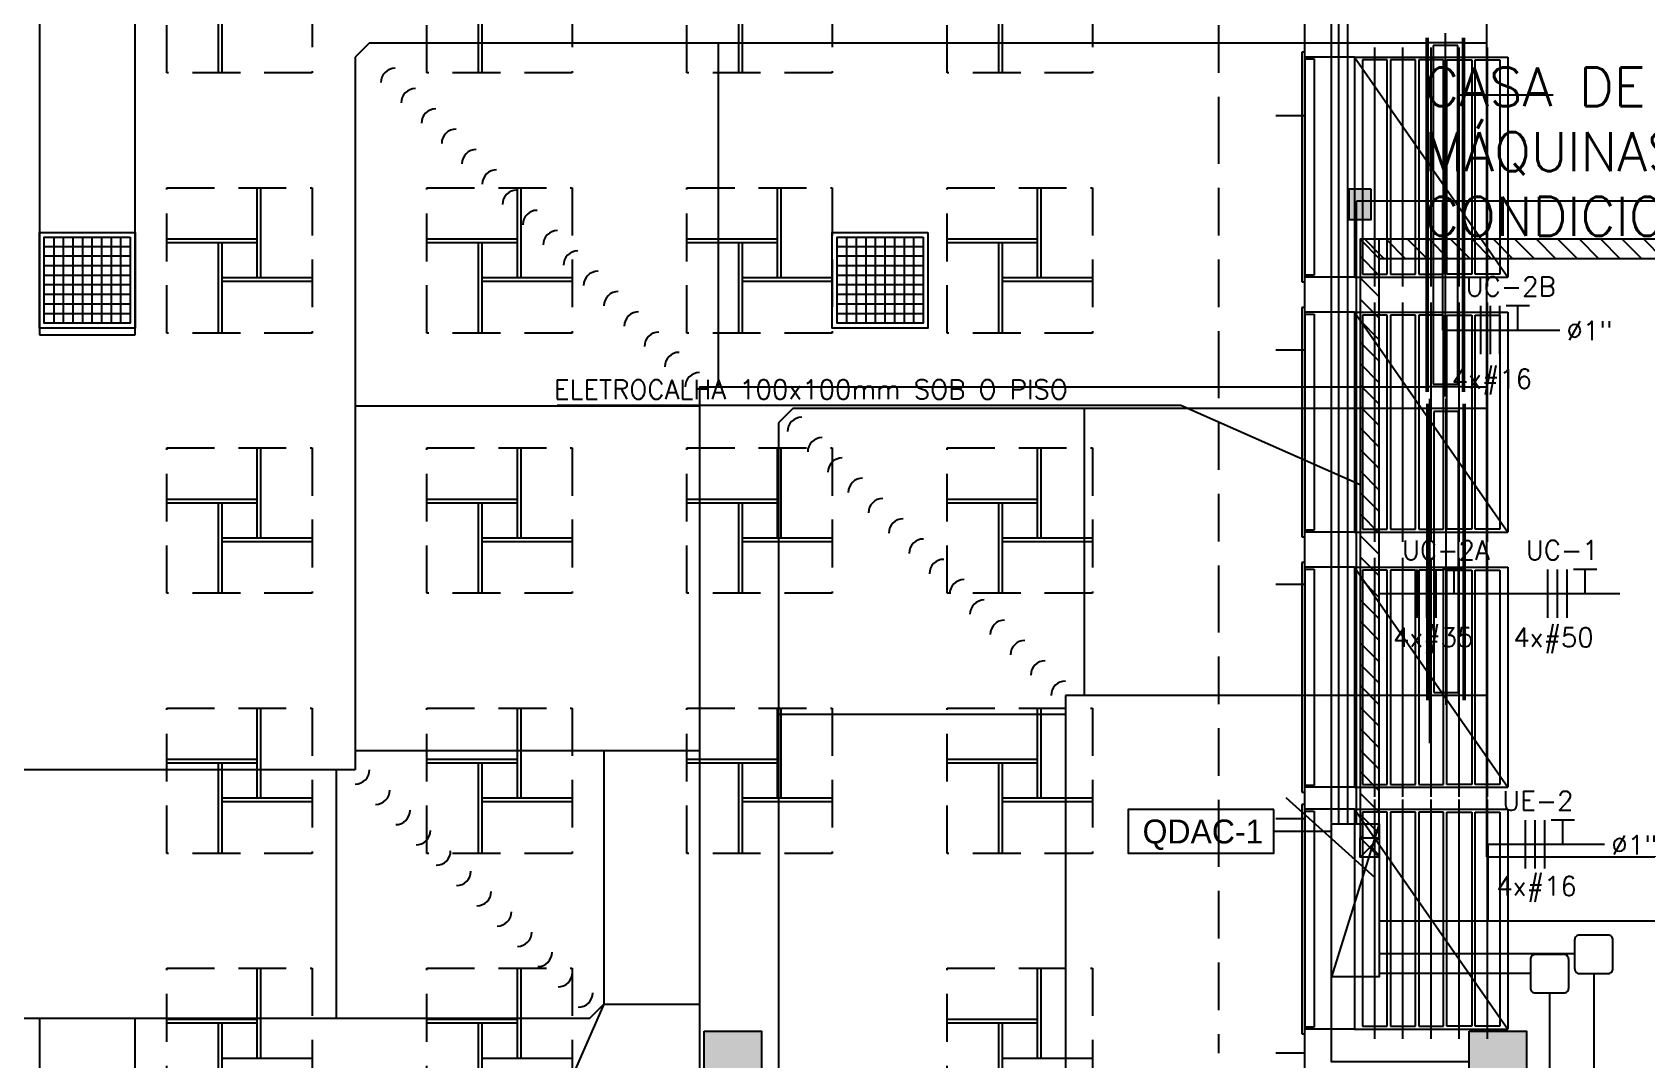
# Model space of a CAD drawing. Header units: metres. Extents: x -367 to 374, y -238 to 224.
# Drawn here: x 227.61 to 236.05, y 211.5 to 216.87 of the extents above; entities that cross this region are included whole.
import ezdxf
from ezdxf.enums import TextEntityAlignment as Align

# ---------------------------------------------------------------- set-up
doc = ezdxf.new("R2010")
doc.units = ezdxf.units.M
doc.linetypes.add('LA_BAU_BASES GERAIS_R00$0$LA_BAU_MERC_R01$0$HIDDEN', pattern=[0.375, 0.25, -0.125])
for name, color, linetype in [('EL-FIO', 3, 'Continuous'), ('ELE-ALIMENTADORES', 160, 'Continuous'), ('LA_BAU_BASES GERAIS_R00$0$ARQ-XREF-ATT', 8, 'Continuous'), ('LA_BAU_BASES GERAIS_R00$0$BASE', 253, 'Continuous'), ('LA_BAU_BASES GERAIS_R00$0$dutos', 31, 'Continuous'), ('LA_BAU_BASES GERAIS_R00$0$QUADROS', 7, 'Continuous'), ('LOG-INSTALAÇÕES', 160, 'Continuous')]:
    doc.layers.add(name, color=color, linetype=linetype)
doc.styles.add('LA_BAU_BASES GERAIS_R00$0$LA_BAU_MERC_R01$0$R40-125-RS', font='romans.shx', dxfattribs={"height": 0.1248})
doc.styles.add('LA_BAU_BASES GERAIS_R00$0$LA_BAU_MERC_R01$0$RS80', font='ROMANS', dxfattribs={"height": 0.18})
doc.styles.add('LA_BAU_BASES GERAIS_R00$0$R60-125-RS', font='romans.shx', dxfattribs={"height": 0.19})
doc.styles.add('LA_BAU_BASES GERAIS_R00$0$R80-100-RS', font='romans.shx', dxfattribs={"height": 0.203})
doc.styles.add('LA_BAU_BASES GERAIS_R00$0$Standard', font='txt')
doc.styles.get("Standard").update_dxf_attribs({"font": 'romans.shx'})
pattern_1 = [(135, (-10.20181, -27.511), (-0.0561266, -0.0561266), [])]

# ---------------------------------------------------------------- blocks, each defined once
blk = doc.blocks.new('LA_BAU_BASES GERAIS_R00$0$LA_BAU_ALVENARIA TÉRREO_R01')
at = {"layer": 'LA_BAU_BASES GERAIS_R00$0$BASE', "linetype": 'Continuous'}
h = blk.add_hatch(color=256, dxfattribs=at)
h.dxf.hatch_style = 1
h.paths.add_polyline_path([(231.42, 211.65), (231.12, 211.65), (231.12, 211.35), (231.42, 211.35)])
h = blk.add_hatch(color=256, dxfattribs=at)
h.dxf.hatch_style = 1
h.paths.add_polyline_path([(235.42, 211.65), (235.25, 211.65), (235.25, 211.35), (235.42, 211.35)])
h.paths.add_polyline_path([(235.25, 211.65), (235.12, 211.65), (235.12, 211.35), (235.25, 211.35)])
for points in [[(235.12, 211.35), (234.26, 211.35), (234.26, 222.17)], [(235.12, 211.49), (234.4, 211.49), (234.4, 222.17)]]:
    blk.add_lwpolyline(points, dxfattribs=at)
for points in [[(231.12, 211.65), (231.42, 211.65), (231.42, 211.35), (231.12, 211.35)], [(235.12, 211.65), (235.42, 211.65), (235.42, 211.35), (235.12, 211.35)]]:
    blk.add_lwpolyline(points, close=True, dxfattribs=at)
blk = doc.blocks.new('LA_BAU_BASES GERAIS_R00$0$LA_BAU_MERC_R01')
at = {"layer": 'LA_BAU_BASES GERAIS_R00$0$BASE', "linetype": 'LA_BAU_BASES GERAIS_R00$0$LA_BAU_MERC_R01$0$HIDDEN'}
for p, q in [((233.81, 217.66), (233.81, 216.435)), ((228.31, 216.66), (228.31, 217.42)), ((229.07, 217.42), (229.07, 216.66)), ((229.67, 216.66), (229.67, 217.42)), ((230.43, 217.42), (230.43, 216.66)), ((231.03, 216.66), (231.03, 217.42)), ((231.79, 217.42), (231.79, 216.66)), ((232.39, 216.66), (232.39, 217.42)), ((233.15, 217.42), (233.15, 216.66)), ((229.07, 216.66), (228.31, 216.66)), ((230.43, 216.66), (229.67, 216.66)), ((231.79, 216.66), (231.03, 216.66)), ((233.15, 216.66), (232.39, 216.66)), ((233.81, 216.435), (233.81, 215.21)), ((228.31, 215.3), (228.31, 216.06)), ((228.31, 216.06), (229.07, 216.06)), ((229.07, 216.06), (229.07, 215.3)), ((229.67, 215.3), (229.67, 216.06)), ((229.67, 216.06), (230.43, 216.06)), ((230.43, 216.06), (230.43, 215.3)), ((231.03, 215.3), (231.03, 216.06)), ((231.03, 216.06), (231.79, 216.06)), ((231.79, 216.06), (231.79, 215.3)), ((232.39, 215.3), (232.39, 216.06)), ((232.39, 216.06), (233.15, 216.06)), ((233.15, 216.06), (233.15, 215.3)), ((229.07, 215.3), (228.31, 215.3)), ((230.43, 215.3), (229.67, 215.3)), ((231.79, 215.3), (231.03, 215.3)), ((233.15, 215.3), (232.39, 215.3)), ((233.81, 215.21), (233.81, 213.985)), ((228.31, 213.94), (228.31, 214.7)), ((228.31, 214.7), (229.07, 214.7)), ((229.07, 214.7), (229.07, 213.94)), ((229.67, 213.94), (229.67, 214.7)), ((229.67, 214.7), (230.43, 214.7)), ((230.43, 214.7), (230.43, 213.94)), ((231.03, 213.94), (231.03, 214.7)), ((231.03, 214.7), (231.79, 214.7)), ((231.79, 214.7), (231.79, 213.94)), ((232.39, 213.94), (232.39, 214.7)), ((232.39, 214.7), (233.15, 214.7)), ((233.15, 214.7), (233.15, 213.94)), ((229.07, 213.94), (228.31, 213.94)), ((230.43, 213.94), (229.67, 213.94)), ((231.79, 213.94), (231.03, 213.94)), ((233.15, 213.94), (232.39, 213.94)), ((233.81, 213.985), (233.81, 212.76)), ((228.31, 212.58), (228.31, 213.34)), ((228.31, 213.34), (229.07, 213.34)), ((229.07, 213.34), (229.07, 212.58)), ((229.67, 212.58), (229.67, 213.34)), ((229.67, 213.34), (230.43, 213.34)), ((230.43, 213.34), (230.43, 212.58)), ((231.03, 212.58), (231.03, 213.34)), ((231.03, 213.34), (231.79, 213.34)), ((231.79, 213.34), (231.79, 212.58)), ((232.39, 212.58), (232.39, 213.34)), ((232.39, 213.34), (233.15, 213.34)), ((233.15, 213.34), (233.15, 212.58)), ((233.81, 212.76), (233.81, 211.535)), ((229.07, 212.58), (228.31, 212.58)), ((230.43, 212.58), (229.67, 212.58)), ((231.79, 212.58), (231.03, 212.58)), ((233.15, 212.58), (232.39, 212.58)), ((228.31, 211.22), (228.31, 211.98)), ((228.31, 211.98), (229.07, 211.98)), ((229.07, 211.98), (229.07, 211.22)), ((229.67, 211.22), (229.67, 211.98)), ((229.67, 211.98), (230.43, 211.98)), ((230.43, 211.98), (230.43, 211.22)), ((232.39, 211.22), (232.39, 211.98)), ((232.39, 211.98), (233.15, 211.98)), ((233.15, 211.98), (233.15, 211.22))]:
    blk.add_line(p, q, dxfattribs=at)
at = {"layer": 'LA_BAU_BASES GERAIS_R00$0$BASE'}
for p, q in [((234.26, 216.435), (234.26, 217.66)), ((234.26, 216.435), (234.11, 216.435)), ((234.26, 216.435), (234.11, 216.435)), ((234.26, 215.21), (234.26, 216.435)), ((234.26, 215.21), (234.11, 215.21)), ((234.26, 215.21), (234.11, 215.21)), ((234.26, 213.985), (234.26, 215.21)), ((234.26, 213.985), (234.11, 213.985)), ((234.26, 213.985), (234.11, 213.985)), ((234.26, 212.76), (234.26, 213.985)), ((234.26, 212.76), (234.11, 212.76)), ((234.26, 212.76), (234.11, 212.76)), ((234.26, 211.535), (234.26, 212.76)), ((234.26, 211.535), (234.11, 211.535))]:
    blk.add_line(p, q, dxfattribs=at)
at = {"layer": 'LA_BAU_BASES GERAIS_R00$0$BASE', "linetype": 'Continuous'}
for p, q in [((228.5792, 217.1318), (228.5792, 216.66)), ((228.5982, 217.1318), (228.5982, 216.66)), ((229.9392, 217.1318), (229.9392, 216.66)), ((229.9582, 217.1318), (229.9582, 216.66)), ((231.2992, 217.1318), (231.2992, 216.66)), ((231.3182, 217.1318), (231.3182, 216.66)), ((232.6592, 217.1318), (232.6592, 216.66)), ((232.6782, 217.1318), (232.6782, 216.66)), ((228.7818, 216.06), (228.7818, 215.5882)), ((228.8008, 216.06), (228.8008, 215.5882)), ((230.1418, 216.06), (230.1418, 215.5882)), ((230.1608, 216.06), (230.1608, 215.5882)), ((231.5018, 216.06), (231.5018, 215.5882)), ((231.5208, 216.06), (231.5208, 215.5882)), ((232.8618, 216.06), (232.8618, 215.5882)), ((232.8808, 216.06), (232.8808, 215.5882)), ((228.7818, 215.7908), (228.31, 215.7908)), ((228.7818, 215.7718), (228.31, 215.7718)), ((228.5792, 215.7718), (228.5792, 215.3)), ((228.5982, 215.7718), (228.5982, 215.3)), ((230.1418, 215.7908), (229.67, 215.7908)), ((230.1418, 215.7718), (229.67, 215.7718)), ((229.9392, 215.7718), (229.9392, 215.3)), ((229.9582, 215.7718), (229.9582, 215.3)), ((231.5018, 215.7908), (231.03, 215.7908)), ((231.5018, 215.7718), (231.03, 215.7718)), ((231.2992, 215.7718), (231.2992, 215.3)), ((231.3182, 215.7718), (231.3182, 215.3)), ((232.8618, 215.7908), (232.39, 215.7908)), ((232.8618, 215.7718), (232.39, 215.7718)), ((232.6592, 215.7718), (232.6592, 215.3)), ((232.6782, 215.7718), (232.6782, 215.3)), ((229.07, 215.5882), (228.5982, 215.5882)), ((229.07, 215.5692), (228.5982, 215.5692)), ((230.43, 215.5882), (229.9582, 215.5882)), ((230.43, 215.5692), (229.9582, 215.5692)), ((231.79, 215.5882), (231.3182, 215.5882)), ((231.79, 215.5692), (231.3182, 215.5692)), ((233.15, 215.5882), (232.6782, 215.5882)), ((233.15, 215.5692), (232.6782, 215.5692)), ((228.7818, 214.7), (228.7818, 214.2282)), ((228.8008, 214.7), (228.8008, 214.2282)), ((230.1418, 214.7), (230.1418, 214.2282)), ((230.1608, 214.7), (230.1608, 214.2282)), ((231.5018, 214.7), (231.5018, 214.2282)), ((231.5208, 214.7), (231.5208, 214.2282)), ((232.8618, 214.7), (232.8618, 214.2282)), ((232.8808, 214.7), (232.8808, 214.2282)), ((228.7818, 214.4308), (228.31, 214.4308)), ((230.1418, 214.4308), (229.67, 214.4308)), ((231.5018, 214.4308), (231.03, 214.4308)), ((232.8618, 214.4308), (232.39, 214.4308)), ((228.7818, 214.4118), (228.31, 214.4118)), ((228.5792, 214.4118), (228.5792, 213.94)), ((228.5982, 214.4118), (228.5982, 213.94)), ((230.1418, 214.4118), (229.67, 214.4118)), ((229.9392, 214.4118), (229.9392, 213.94)), ((229.9582, 214.4118), (229.9582, 213.94)), ((231.5018, 214.4118), (231.03, 214.4118)), ((231.2992, 214.4118), (231.2992, 213.94)), ((231.3182, 214.4118), (231.3182, 213.94)), ((232.8618, 214.4118), (232.39, 214.4118)), ((232.6592, 214.4118), (232.6592, 213.94)), ((232.6782, 214.4118), (232.6782, 213.94)), ((229.07, 214.2282), (228.5982, 214.2282)), ((229.07, 214.2092), (228.5982, 214.2092)), ((230.43, 214.2282), (229.9582, 214.2282)), ((230.43, 214.2092), (229.9582, 214.2092)), ((231.79, 214.2282), (231.3182, 214.2282)), ((231.79, 214.2092), (231.3182, 214.2092)), ((233.15, 214.2282), (232.6782, 214.2282)), ((233.15, 214.2092), (232.6782, 214.2092)), ((228.7818, 213.34), (228.7818, 212.8682)), ((228.8008, 213.34), (228.8008, 212.8682)), ((230.1418, 213.34), (230.1418, 212.8682)), ((230.1608, 213.34), (230.1608, 212.8682)), ((231.5018, 213.34), (231.5018, 212.8682)), ((231.5208, 213.34), (231.5208, 212.8682)), ((232.8618, 213.34), (232.8618, 212.8682)), ((232.8808, 213.34), (232.8808, 212.8682)), ((228.7818, 213.0708), (228.31, 213.0708)), ((230.1418, 213.0708), (229.67, 213.0708)), ((231.5018, 213.0708), (231.03, 213.0708)), ((232.8618, 213.0708), (232.39, 213.0708)), ((228.7818, 213.0518), (228.31, 213.0518)), ((228.5792, 213.0518), (228.5792, 212.58)), ((228.5982, 213.0518), (228.5982, 212.58)), ((230.1418, 213.0518), (229.67, 213.0518)), ((229.9392, 213.0518), (229.9392, 212.58)), ((229.9582, 213.0518), (229.9582, 212.58)), ((231.5018, 213.0518), (231.03, 213.0518)), ((231.2992, 213.0518), (231.2992, 212.58)), ((231.3182, 213.0518), (231.3182, 212.58)), ((232.8618, 213.0518), (232.39, 213.0518)), ((232.6592, 213.0518), (232.6592, 212.58)), ((232.6782, 213.0518), (232.6782, 212.58)), ((229.07, 212.8682), (228.5982, 212.8682)), ((229.07, 212.8492), (228.5982, 212.8492)), ((230.43, 212.8682), (229.9582, 212.8682)), ((230.43, 212.8492), (229.9582, 212.8492)), ((231.79, 212.8682), (231.3182, 212.8682)), ((231.79, 212.8492), (231.3182, 212.8492)), ((233.15, 212.8682), (232.6782, 212.8682)), ((233.15, 212.8492), (232.6782, 212.8492)), ((228.7818, 211.98), (228.7818, 211.5082)), ((228.8008, 211.98), (228.8008, 211.5082)), ((230.1418, 211.98), (230.1418, 211.5082)), ((230.1608, 211.98), (230.1608, 211.5082)), ((232.8618, 211.98), (232.8618, 211.5082)), ((232.8808, 211.98), (232.8808, 211.5082)), ((228.7818, 211.7108), (228.31, 211.7108)), ((230.1418, 211.7108), (229.67, 211.7108)), ((232.8618, 211.7108), (232.39, 211.7108)), ((228.7818, 211.6918), (228.31, 211.6918)), ((228.5792, 211.6918), (228.5792, 211.22)), ((228.5982, 211.6918), (228.5982, 211.22)), ((230.1418, 211.6918), (229.67, 211.6918)), ((229.9392, 211.6918), (229.9392, 211.22)), ((229.9582, 211.6918), (229.9582, 211.22)), ((232.8618, 211.6918), (232.39, 211.6918)), ((232.6592, 211.6918), (232.6592, 211.22)), ((232.6782, 211.6918), (232.6782, 211.22)), ((229.07, 211.5082), (228.5982, 211.5082)), ((230.43, 211.5082), (229.9582, 211.5082)), ((233.15, 211.5082), (232.6782, 211.5082))]:
    blk.add_line(p, q, dxfattribs=at)
at = {"layer": 'LA_BAU_BASES GERAIS_R00$0$BASE', "text_generation_flag": 4}
for tag, height, rotation, style, p in [('CD H=1.45', 0.12, 180, 'LA_BAU_BASES GERAIS_R00$0$LA_BAU_MERC_R01$0$RS80', (261.7377, 205.5486)), ('CD H=1.45', 0.12, 180, 'LA_BAU_BASES GERAIS_R00$0$LA_BAU_MERC_R01$0$RS80', (262.989, 205.5486)), ('CD H=2.25', 0.1248, 270, 'LA_BAU_BASES GERAIS_R00$0$LA_BAU_MERC_R01$0$R40-125-RS', (266.1703, 203.6629)), ('CD H=1.45', 0.12, 180, 'LA_BAU_BASES GERAIS_R00$0$LA_BAU_MERC_R01$0$RS80', (261.3541, 202.8262)), ('CD H=1.45', 0.12, 180, 'LA_BAU_BASES GERAIS_R00$0$LA_BAU_MERC_R01$0$RS80', (262.6054, 202.8262)), ('CD H=1.45', 0.12, 180, 'LA_BAU_BASES GERAIS_R00$0$LA_BAU_MERC_R01$0$RS80', (263.8567, 202.8262)), ('CD H=1.45', 0.12, 180, 'LA_BAU_BASES GERAIS_R00$0$LA_BAU_MERC_R01$0$RS80', (265.108, 202.8262))]:
    blk.add_attdef(tag, text='', height=height, rotation=rotation, dxfattribs=dict(at, style=style)).set_placement(p, align=Align.MIDDLE)
at = {"layer": 'LA_BAU_BASES GERAIS_R00$0$BASE', "style": 'LA_BAU_BASES GERAIS_R00$0$LA_BAU_MERC_R01$0$RS80', "text_generation_flag": 4}
for p in [(261.764, 204.8962), (263.0153, 204.8962)]:
    blk.add_attdef('CD H=1.45', text='', height=0.12, dxfattribs=at).set_placement(p, align=Align.MIDDLE)
at = {"layer": 'LA_BAU_BASES GERAIS_R00$0$BASE', "style": 'LA_BAU_BASES GERAIS_R00$0$LA_BAU_MERC_R01$0$R40-125-RS'}
for p in [(246.2431, 203.0982), (247.3931, 203.0982), (248.5431, 203.0982), (249.6931, 203.0982), (250.8431, 203.0982), (246.2431, 202.3182), (247.3931, 202.3182), (248.5431, 202.3182), (249.6931, 202.3182), (250.8431, 202.3182)]:
    blk.add_attdef('TIPO', text='', height=0.1248, rotation=180, dxfattribs=at).set_placement(p, align=Align.MIDDLE)
blk = doc.blocks.new('LA_BAU_BASES GERAIS_R00$0$A$C5BA41825')
at = {"layer": 'LA_BAU_BASES GERAIS_R00$0$dutos', "color": 251}
for p, q in [((-31.5395, 43.5296), (-31.5395, 34.6221)), ((-39.1059, 39.07), (-39.1059, 37.3504)), ((-38.6059, 37.3504), (-38.6059, 39.07)), ((-31.7537, 37.0283), (-31.7537, 38.9283)), ((-37.3796, 38.8783), (-37.4546, 38.8033)), ((-37.3796, 38.8783), (-31.8537, 38.8783)), ((-35.5546, 37.0783), (-35.5546, 38.8783)), ((-32.1232, 37.6031), (-32.1232, 38.8531)), ((-31.9759, 37.6031), (-31.9759, 38.8531)), ((-31.8537, 37.0533), (-31.8537, 38.9033)), ((-31.8437, 37.0533), (-31.8437, 38.9033)), ((-31.6637, 38.8783), (-31.8437, 38.8783)), ((-31.8286, 37.6031), (-31.8286, 38.8531)), ((-31.6887, 38.8633), (-31.8187, 38.8633)), ((-31.8187, 38.8633), (-31.8187, 37.0933)), ((-31.6887, 37.0933), (-31.6887, 38.8633)), ((-31.6814, 37.6031), (-31.6814, 38.8531)), ((-31.6637, 37.0533), (-31.6637, 38.9033)), ((-31.6537, 37.0533), (-31.6537, 38.9033)), ((-31.6537, 38.8783), (-31.5395, 38.8783)), ((-31.5341, 37.6031), (-31.5341, 38.8531)), ((-37.4546, 38.8033), (-37.4546, 35.0775)), ((-32.49, 38.8281), (-32.505, 38.8281)), ((-32.505, 38.8281), (-32.505, 37.6281)), ((-32.49, 37.6281), (-32.49, 38.8281)), ((-32.2286, 38.8031), (-32.49, 38.8031)), ((-32.49, 38.8031), (-32.49, 37.6531)), ((-32.49, 38.7931), (-32.44, 38.7931)), ((-32.44, 38.7931), (-32.44, 37.6631)), ((-32.2286, 38.8031), (-32.2286, 37.6531)), ((-32.2286, 38.8031), (-31.4286, 38.8031)), ((-32.2286, 38.8031), (-31.4286, 37.6531)), ((-32.0582, 38.7881), (-32.1882, 38.7881)), ((-32.1882, 38.7881), (-32.1882, 37.6681)), ((-32.0582, 37.6681), (-32.0582, 38.7881)), ((-31.9109, 38.7881), (-32.0409, 38.7881)), ((-32.0409, 38.7881), (-32.0409, 37.6681)), ((-31.9109, 37.6681), (-31.9109, 38.7881)), ((-31.7636, 38.7881), (-31.8936, 38.7881)), ((-31.8936, 38.7881), (-31.8936, 37.6681)), ((-31.7636, 37.6681), (-31.7636, 38.7881)), ((-31.7464, 37.6681), (-31.7464, 38.7881)), ((-31.7464, 38.7881), (-31.6164, 38.7881)), ((-31.6164, 38.7881), (-31.6164, 37.6681)), ((-31.5991, 37.6681), (-31.5991, 38.7881)), ((-31.5991, 38.7881), (-31.4691, 38.7881)), ((-31.4691, 38.7881), (-31.4691, 37.6681)), ((-31.4286, 38.8031), (-31.4286, 37.6531)), ((-31.1906, 38.6044), (-31.6796, 38.6044)), ((-39.0309, 37.8615), (-39.0309, 37.4115)), ((-38.9809, 37.8615), (-38.9809, 37.4115)), ((-38.9309, 37.8615), (-38.9309, 37.4115)), ((-38.8809, 37.8615), (-38.8809, 37.4115)), ((-38.8309, 37.8615), (-38.8309, 37.4115)), ((-38.7809, 37.8615), (-38.7809, 37.4115)), ((-38.7309, 37.8615), (-38.7309, 37.4115)), ((-38.6809, 37.8615), (-38.6809, 37.4115)), ((-34.885, 37.8615), (-34.885, 37.4115)), ((-34.835, 37.8615), (-34.835, 37.4115)), ((-34.785, 37.8615), (-34.785, 37.4115)), ((-34.735, 37.8615), (-34.735, 37.4115)), ((-34.685, 37.8615), (-34.685, 37.4115)), ((-34.635, 37.8615), (-34.635, 37.4115)), ((-34.585, 37.8615), (-34.585, 37.4115)), ((-34.535, 37.8615), (-34.535, 37.4115)), ((-38.6309, 37.8115), (-39.0809, 37.8115)), ((-38.6309, 37.7615), (-39.0809, 37.7615)), ((-34.485, 37.8115), (-34.935, 37.8115)), ((-34.485, 37.7615), (-34.935, 37.7615)), ((-38.6309, 37.7115), (-39.0809, 37.7115)), ((-38.6309, 37.6615), (-39.0809, 37.6615)), ((-34.485, 37.7115), (-34.935, 37.7115)), ((-34.485, 37.6615), (-34.935, 37.6615)), ((-32.44, 37.6631), (-32.49, 37.6631)), ((-32.2286, 37.6531), (-32.49, 37.6531)), ((-32.2286, 37.6531), (-31.4286, 37.6531)), ((-32.1882, 37.6681), (-32.0582, 37.6681)), ((-32.0409, 37.6681), (-31.9109, 37.6681)), ((-31.8936, 37.6681), (-31.7636, 37.6681)), ((-31.6164, 37.6681), (-31.7464, 37.6681)), ((-31.4691, 37.6681), (-31.5991, 37.6681)), ((-38.6309, 37.6115), (-39.0809, 37.6115)), ((-34.485, 37.6115), (-34.935, 37.6115)), ((-32.505, 37.6281), (-32.49, 37.6281)), ((-38.6309, 37.5615), (-39.0809, 37.5615)), ((-38.6309, 37.5115), (-39.0809, 37.5115)), ((-34.485, 37.5615), (-34.935, 37.5615)), ((-34.485, 37.5115), (-34.935, 37.5115)), ((-32.49, 37.4944), (-32.505, 37.4944)), ((-32.505, 37.4944), (-32.505, 36.2944)), ((-32.49, 36.2944), (-32.49, 37.4944)), ((-32.1232, 36.2694), (-32.1232, 37.5194)), ((-31.9759, 36.2694), (-31.9759, 37.5194)), ((-31.8286, 36.2694), (-31.8286, 37.5194)), ((-31.6814, 36.2694), (-31.6814, 37.5194)), ((-31.5341, 36.2694), (-31.5341, 37.5194)), ((-38.6309, 37.4615), (-39.0809, 37.4615)), ((-34.485, 37.4615), (-34.935, 37.4615)), ((-32.2286, 37.4694), (-32.49, 37.4694)), ((-32.49, 37.4694), (-32.49, 36.3194)), ((-32.49, 37.4594), (-32.44, 37.4594)), ((-32.44, 37.4594), (-32.44, 36.3294)), ((-32.2286, 37.4694), (-32.2286, 36.3194)), ((-32.2286, 37.4694), (-31.4286, 37.4694)), ((-32.2286, 37.4694), (-31.4286, 36.3194)), ((-32.0582, 37.4544), (-32.1882, 37.4544)), ((-32.1882, 37.4544), (-32.1882, 36.3344)), ((-32.0582, 36.3344), (-32.0582, 37.4544)), ((-31.9109, 37.4544), (-32.0409, 37.4544)), ((-32.0409, 37.4544), (-32.0409, 36.3344)), ((-31.9109, 36.3344), (-31.9109, 37.4544)), ((-31.7636, 37.4544), (-31.8936, 37.4544)), ((-31.8936, 37.4544), (-31.8936, 36.3344)), ((-31.7636, 36.3344), (-31.7636, 37.4544)), ((-31.7464, 36.3344), (-31.7464, 37.4544)), ((-31.7464, 37.4544), (-31.6164, 37.4544)), ((-31.6164, 37.4544), (-31.6164, 36.3344)), ((-31.5991, 36.3344), (-31.5991, 37.4544)), ((-31.5991, 37.4544), (-31.4691, 37.4544)), ((-31.4691, 37.4544), (-31.4691, 36.3344)), ((-31.4286, 37.4694), (-31.4286, 36.3194)), ((-39.1059, 37.3504), (-38.6059, 37.3504)), ((-35.6546, 37.0783), (-31.8537, 37.0783)), ((-35.6546, 37.0783), (-35.6546, 32.7725)), ((-31.6637, 37.0783), (-31.8437, 37.0783)), ((-31.8187, 37.0933), (-31.6887, 37.0933)), ((-31.6537, 37.0783), (-31.5395, 37.0783)), ((-35.6546, 36.9783), (-37.4546, 36.9783)), ((-31.8501, 35.4409), (-31.8501, 36.9909)), ((-31.8401, 35.4409), (-31.8401, 36.9909)), ((-31.8356, 35.2159), (-31.8356, 37.0159)), ((-31.7501, 35.4159), (-31.7501, 37.0159)), ((-31.6601, 35.4409), (-31.6601, 36.9909)), ((-31.6501, 35.4409), (-31.6501, 36.9909)), ((-35.1659, 36.9659), (-35.2409, 36.8909)), ((-35.2409, 36.8909), (-35.2409, 31.8378)), ((-31.8501, 36.9659), (-35.1659, 36.9659)), ((-33.6409, 35.4659), (-33.6409, 36.9659)), ((-31.7456, 36.9659), (-31.9256, 36.9659)), ((-31.6601, 36.9659), (-31.8401, 36.9659)), ((-31.6851, 36.9509), (-31.8151, 36.9509)), ((-31.8151, 36.9509), (-31.8151, 35.4809)), ((-31.5395, 36.9659), (-31.7356, 36.9659)), ((-31.6851, 35.4809), (-31.6851, 36.9509)), ((-31.5395, 36.9659), (-31.6501, 36.9659)), ((-32.44, 36.3294), (-32.49, 36.3294)), ((-32.2286, 36.3194), (-32.49, 36.3194)), ((-32.2286, 36.3194), (-31.4286, 36.3194)), ((-32.1882, 36.3344), (-32.0582, 36.3344)), ((-32.0409, 36.3344), (-31.9109, 36.3344)), ((-31.8936, 36.3344), (-31.7636, 36.3344)), ((-31.6164, 36.3344), (-31.7464, 36.3344)), ((-31.4691, 36.3344), (-31.5991, 36.3344)), ((-32.505, 36.2944), (-32.49, 36.2944)), ((-32.49, 36.1606), (-32.505, 36.1606)), ((-32.505, 36.1606), (-32.505, 34.9606)), ((-32.49, 34.9606), (-32.49, 36.1606)), ((-32.2286, 36.1356), (-32.49, 36.1356)), ((-32.49, 36.1356), (-32.49, 34.9856)), ((-32.2286, 36.1356), (-32.2286, 34.9856)), ((-32.2286, 36.1356), (-31.4286, 36.1356)), ((-32.2286, 36.1356), (-31.4286, 34.9856)), ((-32.1232, 34.9356), (-32.1232, 36.1856)), ((-31.9759, 34.9356), (-31.9759, 36.1856)), ((-31.8286, 34.9356), (-31.8286, 36.1856)), ((-31.6814, 34.9356), (-31.6814, 36.1856)), ((-31.5341, 34.9356), (-31.5341, 36.1856)), ((-31.4286, 36.1356), (-31.4286, 34.9856)), ((-32.49, 36.1256), (-32.44, 36.1256)), ((-32.44, 36.1256), (-32.44, 34.9956)), ((-32.0582, 36.1206), (-32.1882, 36.1206)), ((-32.1882, 36.1206), (-32.1882, 35.0006)), ((-32.0582, 35.0006), (-32.0582, 36.1206)), ((-31.9109, 36.1206), (-32.0409, 36.1206)), ((-32.0409, 36.1206), (-32.0409, 35.0006)), ((-31.9109, 35.0006), (-31.9109, 36.1206)), ((-31.7636, 36.1206), (-31.8936, 36.1206)), ((-31.8936, 36.1206), (-31.8936, 35.0006)), ((-31.7636, 35.0006), (-31.7636, 36.1206)), ((-31.7464, 35.0006), (-31.7464, 36.1206)), ((-31.7464, 36.1206), (-31.6164, 36.1206)), ((-31.6164, 36.1206), (-31.6164, 35.0006)), ((-31.5991, 35.0006), (-31.5991, 36.1206)), ((-31.5991, 36.1206), (-31.4691, 36.1206)), ((-31.4691, 36.1206), (-31.4691, 35.0006)), ((-31.5395, 35.4659), (-33.7409, 35.4659)), ((-33.7409, 35.4659), (-33.7409, 31.8378)), ((-31.6601, 35.4659), (-31.8401, 35.4659)), ((-31.8151, 35.4809), (-31.6851, 35.4809)), ((-33.7409, 35.3659), (-35.2409, 35.3659)), ((-37.4546, 35.1775), (-35.6546, 35.1775)), ((-36.1546, 35.1775), (-36.1546, 33.8525)), ((-36.1546, 35.1775), (-36.1546, 33.8525)), ((-37.4546, 35.0775), (-39.2059, 35.0775)), ((-37.5546, 35.0775), (-37.5546, 33.7775)), ((-32.505, 34.9606), (-32.49, 34.9606)), ((-32.44, 34.9956), (-32.49, 34.9956)), ((-32.2286, 34.9856), (-32.49, 34.9856)), ((-32.2286, 34.9856), (-31.4286, 34.9856)), ((-32.1882, 35.0006), (-32.0582, 35.0006)), ((-32.0409, 35.0006), (-31.9109, 35.0006)), ((-31.8936, 35.0006), (-31.7636, 35.0006)), ((-31.6164, 35.0006), (-31.7464, 35.0006)), ((-31.4691, 35.0006), (-31.5991, 35.0006)), ((-32.589, 34.9316), (-32.1238, 34.5143)), ((-32.49, 34.8962), (-32.505, 34.8962)), ((-32.505, 34.8962), (-32.505, 33.6962)), ((-32.49, 33.6962), (-32.49, 34.8962)), ((-32.2286, 34.8712), (-32.49, 34.8712)), ((-32.49, 34.8712), (-32.49, 33.7212)), ((-32.2286, 34.8712), (-32.2286, 33.7212)), ((-32.2286, 34.8712), (-31.4286, 34.8712)), ((-32.2286, 34.8712), (-31.4286, 33.7212)), ((-32.1232, 33.6712), (-32.1232, 34.9212)), ((-31.9759, 33.6712), (-31.9759, 34.9212)), ((-31.8286, 33.6712), (-31.8286, 34.9212)), ((-31.6814, 33.6712), (-31.6814, 34.9212)), ((-31.5341, 33.6712), (-31.5341, 34.9212)), ((-31.4286, 34.8712), (-31.4286, 33.7212)), ((-32.49, 34.8612), (-32.44, 34.8612)), ((-32.44, 34.8612), (-32.44, 33.7312)), ((-32.0582, 34.8562), (-32.1882, 34.8562)), ((-32.1882, 34.8562), (-32.1882, 33.7362)), ((-32.0582, 33.7362), (-32.0582, 34.8562)), ((-31.9109, 34.8562), (-32.0409, 34.8562)), ((-32.0409, 34.8562), (-32.0409, 33.7362)), ((-31.9109, 33.7362), (-31.9109, 34.8562)), ((-31.7636, 34.8562), (-31.8936, 34.8562)), ((-31.8936, 34.8562), (-31.8936, 33.7362)), ((-31.7636, 33.7362), (-31.7636, 34.8562)), ((-31.7464, 33.7362), (-31.7464, 34.8562)), ((-31.7464, 34.8562), (-31.6164, 34.8562)), ((-31.6164, 34.8562), (-31.6164, 33.7362)), ((-31.5991, 33.7362), (-31.5991, 34.8562)), ((-31.5991, 34.8562), (-31.4691, 34.8562)), ((-31.4691, 34.8562), (-31.4691, 33.7362)), ((-31.5395, 34.6221), (-29.2753, 34.6221)), ((-36.1546, 33.8525), (-36.5046, 33.0525)), ((-36.2296, 33.7775), (-36.1546, 33.8525)), ((-36.1546, 33.8525), (-35.6546, 33.8525)), ((-36.2296, 33.7775), (-39.2059, 33.7775)), ((-39.1059, 33.7775), (-39.1059, 31.718)), ((-38.6059, 31.718), (-38.6059, 33.7775)), ((-32.505, 33.6962), (-32.49, 33.6962)), ((-32.44, 33.7312), (-32.49, 33.7312)), ((-32.2286, 33.7212), (-32.49, 33.7212)), ((-32.2286, 33.7212), (-31.4286, 33.7212)), ((-32.1882, 33.7362), (-32.0582, 33.7362)), ((-32.0409, 33.7362), (-31.9109, 33.7362)), ((-31.8936, 33.7362), (-31.7636, 33.7362)), ((-31.6164, 33.7362), (-31.7464, 33.7362)), ((-31.4691, 33.7362), (-31.5991, 33.7362))]:
    blk.add_line(p, q, dxfattribs=at)
for points in [[(-38.6059, 37.8865), (-38.6059, 37.3865), (-39.106, 37.3865), (-39.106, 37.8865)], [(-38.6309, 37.8615), (-38.6309, 37.4115), (-39.0809, 37.4115), (-39.0809, 37.8615)], [(-34.46, 37.8865), (-34.46, 37.3865), (-34.96, 37.3865), (-34.96, 37.8865)], [(-34.485, 37.8615), (-34.485, 37.4115), (-34.935, 37.4115), (-34.935, 37.8615)]]:
    blk.add_lwpolyline(points, close=True, dxfattribs=at)
for centre, start, end in [((-37.2456, 38.6693), 90, 180), ((-37.1396, 38.5632), 90, 180), ((-37.0335, 38.4572), 90, 180), ((-36.9274, 38.3511), 90, 180), ((-36.8214, 38.245), 90, 180), ((-36.7153, 38.139), 90, 180), ((-36.6092, 38.0329), 90, 180), ((-36.5032, 37.9268), 90, 180), ((-36.3971, 37.8208), 90, 180), ((-36.291, 37.7147), 90, 180), ((-36.185, 37.6086), 90, 180), ((-36.0789, 37.5026), 90, 180), ((-35.9728, 37.3965), 90, 180), ((-35.8668, 37.2904), 90, 180), ((-35.7607, 37.1844), 90, 180), ((-35.6546, 37.0783), 90, 180), ((-35.1197, 36.8448), 90, 180), ((-35.0136, 36.7387), 90, 180), ((-34.9076, 36.6327), 90, 180), ((-34.8015, 36.5266), 90, 180), ((-34.6955, 36.4205), 90, 180), ((-34.5894, 36.3145), 90, 180), ((-34.4833, 36.2084), 90, 180), ((-34.3773, 36.1023), 90, 180), ((-34.2712, 35.9963), 90, 180), ((-34.1651, 35.8902), 90, 180), ((-34.0591, 35.7841), 90, 180), ((-33.953, 35.6781), 90, 180), ((-33.8469, 35.572), 90, 180), ((-33.7409, 35.4659), 90, 180), ((-37.4546, 35.0775), 270, 0), ((-37.3486, 34.9714), 270, 0), ((-37.2425, 34.8654), 270, 0), ((-37.1364, 34.7593), 270, 0), ((-37.0304, 34.6532), 270, 0), ((-36.9243, 34.5472), 270, 0), ((-36.8182, 34.4411), 270, 0), ((-36.7122, 34.335), 270, 0), ((-36.6061, 34.229), 270, 0), ((-36.5, 34.1229), 270, 0), ((-36.394, 34.0168), 270, 0), ((-36.2879, 33.9108), 270, 0)]:
    blk.add_arc(centre, 0.075, start, end, dxfattribs=at)
blk = doc.blocks.new('LA_BAU_BASES GERAIS_R00')
at = {"layer": 'LA_BAU_BASES GERAIS_R00$0$QUADROS', "color": 7}
for p, q in [((234.65, 212.7343), (234.4, 211.9342)), ((234.099, 212.6958), (234.4, 212.6958))]:
    blk.add_line(p, q, dxfattribs=at)
for points in [[(234.099, 212.8103), (233.3376, 212.8103), (233.3376, 212.5813), (234.099, 212.5813)], [(234.4, 212.7343), (234.65, 212.7343), (234.65, 211.9342), (234.4, 211.9342)], [(234.4, 212.7343), (234.65, 212.7343), (234.65, 211.9342), (234.4, 211.9342)]]:
    blk.add_lwpolyline(points, close=True, dxfattribs=at)
blk.add_solid([(234.65, 212.7343), (234.4, 212.7343), (234.4, 211.9342), (234.65, 212.7343)], dxfattribs=at)
at = {"layer": 'LA_BAU_BASES GERAIS_R00$0$ARQ-XREF-ATT'}
blk.add_blockref('LA_BAU_BASES GERAIS_R00$0$A$C5BA41825', (266.75, 177.94), dxfattribs=at)
at = {"layer": 'LA_BAU_BASES GERAIS_R00$0$BASE'}
for name in ['LA_BAU_BASES GERAIS_R00$0$LA_BAU_MERC_R01', 'LA_BAU_BASES GERAIS_R00$0$LA_BAU_ALVENARIA TÉRREO_R01']:
    blk.add_blockref(name, (0, 0), dxfattribs=at)
at = {"layer": 'LA_BAU_BASES GERAIS_R00$0$BASE', "insert": (234.8852, 216.6886), "char_height": 0.203, "width": 2.644522, "attachment_point": 1, "style": 'LA_BAU_BASES GERAIS_R00$0$R80-100-RS'}
blk.add_mtext('CASA DE MÁQUINAS DE AR CONDICIONADO', dxfattribs=at)
at = {"layer": 'LA_BAU_BASES GERAIS_R00$0$BASE', "style": 'LA_BAU_BASES GERAIS_R00$0$R60-125-RS'}
for p in [(242.7816, 218.9192), (358.6366, 192.9642)]:
    blk.add_attdef('S', text='', height=0.19, rotation=90, dxfattribs=at).set_placement(p, align=Align.MIDDLE_CENTER)
at = {"layer": 'LA_BAU_BASES GERAIS_R00$0$BASE', "style": 'LA_BAU_BASES GERAIS_R00$0$R80-100-RS'}
blk.add_attdef('ACESSO', text='', height=0.203, dxfattribs=at).set_placement((365.9223, 191.9868), align=Align.TOP_CENTER)
at = {"layer": 'LA_BAU_BASES GERAIS_R00$0$BASE', "style": 'LA_BAU_BASES GERAIS_R00$0$R60-125-RS'}
blk.add_attdef('S', text='', height=0.19, dxfattribs=at).set_placement((266.1142, 180.9134), align=Align.MIDDLE_CENTER)
at = {"layer": 'LA_BAU_BASES GERAIS_R00$0$QUADROS', "color": 20, "style": 'LA_BAU_BASES GERAIS_R00$0$Standard'}
blk.add_text('QDAC-1', height=0.125, dxfattribs=at).set_placement((233.7283, 212.632), align=Align.CENTER)

msp = doc.modelspace()

# ---------------------------------------------------------------- hatches: boundary and pattern name
at = {"layer": 'ELE-ALIMENTADORES'}
msp.add_hatch(color=10, dxfattribs=at).paths.add_polyline_path([(234.6057, 216.0551), (234.6057, 215.8929), (234.4925, 215.8929), (234.4925, 216.0551)])
at = {"layer": 'LOG-INSTALAÇÕES', "ltscale": 10}
h = msp.add_hatch(dxfattribs=at)
h.set_pattern_fill('ANSI31', color=2, scale=0.025, angle=90, style=0)
h.set_pattern_definition(pattern_1)
h.paths.add_polyline_path([(237.845, 215.7904), (237.945, 215.7904), (237.945, 215.6904), (237.845, 215.6904)], flags=16)
edge = h.paths.add_edge_path(flags=0)
edge.add_line((237.845, 215.7904), (237.945, 215.6904))
edge.add_line((237.845, 215.7904), (237.845, 215.6904))
edge.add_line((237.845, 215.6904), (237.945, 215.6904))
h.paths.add_polyline_path([(237.945, 215.7904), (237.845, 215.7904), (237.945, 215.6904), (237.845, 215.6904)], flags=0)
h.paths.add_polyline_path([(237.945, 215.6904), (237.945, 215.7904)], flags=16)
edge = h.paths.add_edge_path()
edge.add_line((237.945, 215.6904), (237.845, 215.6904))
edge.add_line((237.945, 215.6904), (242.9206, 215.6904))
edge.add_line((242.9206, 215.6904), (242.9206, 215.7904))
edge.add_line((242.9206, 215.7904), (234.65, 215.7904))
edge.add_line((234.65, 215.7904), (234.55, 215.7904))
edge.add_line((234.55, 215.7904), (234.65, 215.6904))
edge.add_line((234.65, 215.6904), (237.845, 215.6904))
h = msp.add_hatch(dxfattribs=at)
h.set_pattern_fill('ANSI31', color=2, scale=0.025, angle=90, style=0)
h.set_pattern_definition(pattern_1)
h.paths.add_polyline_path([(234.55, 212.5609), (234.65, 212.6609), (234.55, 212.6609)], flags=16)
edge = h.paths.add_edge_path()
edge.add_line((234.65, 212.5609), (234.55, 212.5609))
edge.add_line((234.55, 212.6609), (234.65, 212.5609))
edge.add_line((234.55, 215.7904), (234.55, 212.6609))
edge.add_line((234.65, 215.7904), (234.55, 215.7904))
edge.add_line((234.65, 212.6609), (234.65, 215.7904))
edge.add_line((234.55, 212.5609), (234.65, 212.6609))
h = msp.add_hatch(dxfattribs=at)
h.set_pattern_fill('ANSI31', color=2, scale=0.025, angle=90, style=0)
h.set_pattern_definition(pattern_1)
h.paths.add_polyline_path([(237.845, 215.7904), (237.945, 215.7904), (237.945, 215.6904), (237.845, 215.6904)], flags=16)
edge = h.paths.add_edge_path(flags=0)
edge.add_line((237.845, 215.7904), (237.945, 215.6904))
edge.add_line((237.845, 215.7904), (237.845, 215.6904))
edge.add_line((237.845, 215.6904), (237.945, 215.6904))
h.paths.add_polyline_path([(234.55, 212.5609), (234.65, 212.6609), (234.55, 212.6609)], flags=16)
edge = h.paths.add_edge_path()
edge.add_line((242.9206, 215.7904), (237.945, 215.7904))
edge.add_line((237.845, 215.6904), (237.945, 215.7904))
edge.add_line((234.65, 215.6904), (237.845, 215.6904))
edge.add_line((234.55, 215.7904), (234.65, 215.6904))
edge.add_line((234.55, 215.7904), (234.55, 212.6609))
edge.add_line((234.55, 212.6609), (234.65, 212.5609))
edge.add_line((234.65, 212.6609), (234.65, 212.5609))
edge.add_line((234.65, 212.6609), (234.65, 215.7904))
edge.add_line((234.65, 215.7904), (242.9206, 215.7904))
h.paths.add_polyline_path([(237.945, 215.7904), (237.845, 215.7904), (237.945, 215.6904), (237.845, 215.6904)], flags=0)
h.paths.add_polyline_path([(237.945, 215.6904), (237.945, 215.7904)], flags=16)
h = msp.add_hatch(dxfattribs=at)
h.set_pattern_fill('ANSI31', color=2, scale=0.025, angle=90, style=0)
h.set_pattern_definition(pattern_1)
h.paths.add_polyline_path([(234.55, 212.5609), (234.65, 212.6609), (234.55, 212.6609)], flags=16)
h.paths.add_polyline_path([(234.55, 212.5609), (234.55, 212.6609), (234.65, 212.6609), (234.65, 212.5609)])

# ---------------------------------------------------------------- linework, layer by layer
at = {"layer": 'EL-FIO', "color": 160}
for p, q in [((234.4393, 212.7343), (234.4393, 220.5937)), ((234.4849, 212.7343), (234.4849, 219.1065)), ((238.0745, 215.9905), (234.5306, 215.9905)), ((234.5306, 212.7343), (234.5306, 215.9905)), ((234.65, 212.2267), (237.5434, 212.2267)), ((235.6714, 212.0556), (234.65, 212.0544)), ((234.65, 211.9543), (235.4408, 211.9543)), ((235.7714, 211.9524), (235.7714, 206.6007)), ((235.5408, 211.8511), (235.5408, 201.1763))]:
    msp.add_line(p, q, dxfattribs=at)
for points in [[(235.6964, 211.9524), (235.8464, 211.9524, 0.414214), (235.8714, 211.9774), (235.8714, 212.1274, 0.414214), (235.8464, 212.1524), (235.6964, 212.1524, 0.414214), (235.6714, 212.1274), (235.6714, 211.9774, 0.414214)], [(235.4658, 211.8511), (235.6158, 211.8511, 0.414214), (235.6408, 211.8761), (235.6408, 212.0261, 0.414214), (235.6158, 212.0511), (235.4658, 212.0511, 0.414214), (235.4408, 212.0261), (235.4408, 211.8761, 0.414214)]]:
    msp.add_lwpolyline(points, format="xyb", close=True, dxfattribs=at)
at = {"layer": 'ELE-ALIMENTADORES', "color": 2}
for p, q in [((234.9829, 215.3161), (234.9829, 215.9905)), ((234.9829, 215.3161), (235.5941, 215.3161)), ((233.6121, 214.9224), (230.3512, 214.9224)), ((234.55, 214.5062), (233.6121, 214.9224)), ((234.65, 213.938), (235.2612, 213.938)), ((235.2612, 213.938), (235.9087, 213.938)), ((235.2174, 212.6279), (235.8285, 212.6279)), ((235.2174, 212.6279), (235.2174, 212.2267))]:
    msp.add_line(p, q, dxfattribs=at)
at = {"layer": 'ELE-ALIMENTADORES', "color": 20}
for p, q in [((235.1809, 215.1895), (235.1809, 215.4428)), ((235.2309, 215.1895), (235.2309, 215.4428)), ((235.2809, 215.1895), (235.2809, 215.4428)), ((234.848, 213.8114), (234.848, 214.0647)), ((234.898, 213.8114), (234.898, 214.0647)), ((234.9479, 213.8114), (234.9479, 214.0647)), ((235.5321, 213.8114), (235.5321, 214.0647)), ((235.5821, 213.8114), (235.5821, 214.0647)), ((235.6321, 213.8114), (235.6321, 214.0647)), ((235.4154, 212.5012), (235.4154, 212.7545)), ((235.4653, 212.5012), (235.4653, 212.7545)), ((235.5153, 212.5012), (235.5153, 212.7545))]:
    msp.add_line(p, q, dxfattribs=at)
at = {"layer": 'ELE-ALIMENTADORES', "color": 20, "linetype": 'Continuous'}
for p, q in [((235.4362, 215.4428), (235.3142, 215.4428)), ((235.3752, 215.3161), (235.3752, 215.4428)), ((235.1032, 214.0647), (234.9812, 214.0647)), ((235.0422, 213.938), (235.0422, 214.0647)), ((235.7874, 214.0647), (235.6654, 214.0647)), ((235.7264, 213.938), (235.7264, 214.0647)), ((235.6706, 212.7545), (235.5486, 212.7545)), ((235.6096, 212.6279), (235.6096, 212.7545))]:
    msp.add_line(p, q, dxfattribs=at)
at = {"layer": 'ELE-ALIMENTADORES', "color": 10}
msp.add_lwpolyline([(234.6057, 216.0551), (234.6057, 215.8929), (234.4925, 215.8929), (234.4925, 216.0551)], close=True, dxfattribs=at)
at = {"layer": 'ELE-ALIMENTADORES', "color": 3}
msp.add_lwpolyline([(242.9206, 215.7904), (234.65, 215.7904), (234.55, 215.7904), (234.55, 212.6609), (234.65, 212.6609), (234.65, 212.5609), (234.55, 212.5609), (234.55, 212.6609), (234.65, 212.5609), (234.55, 212.5609), (234.65, 212.6609), (234.65, 215.7904), (234.55, 215.7904), (234.65, 215.6904), (237.845, 215.6904)], dxfattribs=at)
msp.add_lwpolyline([(242.9206, 215.7904), (234.65, 215.7904), (234.55, 215.7904), (234.55, 212.6609), (234.65, 212.6609), (234.65, 212.5609), (234.55, 212.5609), (234.55, 212.6609), (234.65, 212.5609), (234.55, 212.5609), (234.65, 212.6609), (234.65, 215.7904), (234.55, 215.7904), (234.65, 215.6904), (237.845, 215.6904)], dxfattribs=at)

# ---------------------------------------------------------------- block references
at = {"layer": 'ELE-ALIMENTADORES', "color": 2}
msp.add_blockref('LA_BAU_BASES GERAIS_R00', (0, 0), dxfattribs=at)

# ---------------------------------------------------------------- texts
at = {"layer": 'ELE-ALIMENTADORES', "color": 20}
for s, p in [('UC-2B', (235.1015, 215.4935)), ('%%C1"', (235.629, 215.2625)), ('4x#16', (235.0289, 215.0112)), ('UC-2A', (234.7686, 214.1154)), ('UC-1', (235.416, 214.1154)), ('4x#35', (234.722, 213.6592)), ('4x#50', (235.3515, 213.6592)), ('UE-2', (235.2925, 212.8052)), ('%%C1"', (235.8634, 212.5743)), ('4x#16', (235.2628, 212.3591))]:
    msp.add_text(s, height=0.1, dxfattribs=at).set_placement(p)
at = {"layer": 'ELE-ALIMENTADORES', "color": 3}
msp.add_text('ELETROCALHA 100x100mm SOB O PISO', height=0.1, dxfattribs=at).set_placement((230.3343, 214.9555))

doc.saveas('drawing.dxf')
